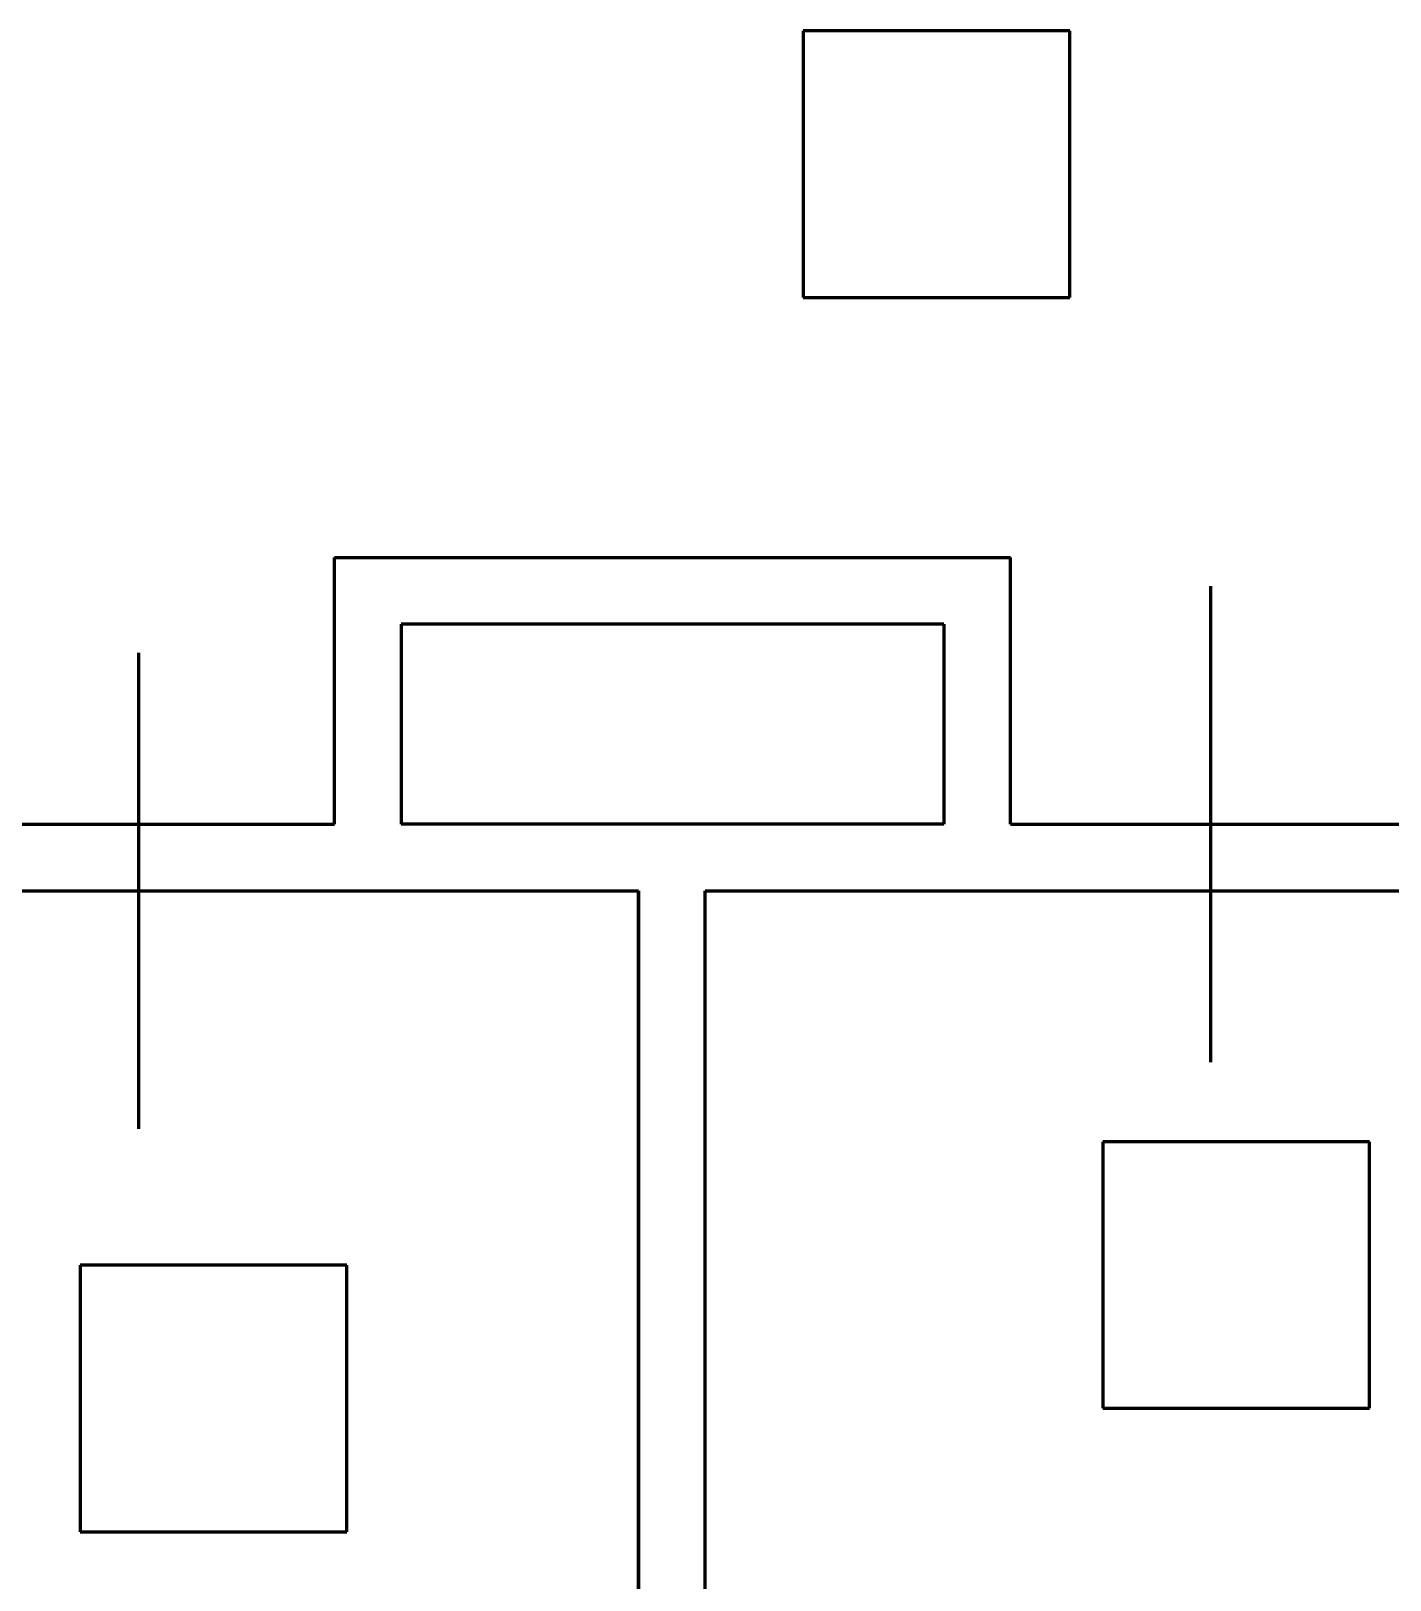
# Model space of a CAD drawing. Extents: x 0 to 297, y 0 to 292.
# Drawn here: x 166.84 to 177.03, y 78.35 to 89.97 of the extents above; entities that cross this region are included whole.
import ezdxf

# ---------------------------------------------------------------- set-up
doc = ezdxf.new("R2010")
doc.units = 0
doc.header["$MEASUREMENT"] = 0
doc.linetypes.add('K5LT_BASIC', pattern=[0])
doc.layers.add('Системный слой', color=7, linetype='Continuous')

# ---------------------------------------------------------------- blocks, each defined once
blk = doc.blocks.new('*U')
at = {"layer": 'Системный слой', "linetype": 'K5LT_BASIC', "lineweight": 60}
for p, q in [((174.628, 89.969), (172.628, 89.969)), ((172.628, 89.969), (172.628, 87.969)), ((174.628, 87.969), (174.628, 89.969)), ((172.628, 87.969), (174.628, 87.969)), ((176.877, 81.635), (174.877, 81.635)), ((174.877, 81.635), (174.877, 79.635)), ((176.877, 79.635), (176.877, 81.635)), ((169.204, 80.709), (167.204, 80.709)), ((167.204, 80.709), (167.204, 78.709)), ((169.204, 78.709), (169.204, 80.709)), ((174.877, 79.635), (176.877, 79.635)), ((167.204, 78.709), (169.204, 78.709))]:
    blk.add_line(p, q, dxfattribs=at)

msp = doc.modelspace()

# ---------------------------------------------------------------- linework, layer by layer
at = {"layer": 'Системный слой', "linetype": 'K5LT_BASIC', "lineweight": 60}
for p, q in [((169.113, 86.018), (174.183, 86.018)), ((169.113, 84.018), (169.113, 86.018)), ((174.183, 84.018), (174.183, 86.018)), ((175.683, 85.804), (175.683, 82.232)), ((169.613, 85.518), (169.613, 84.018)), ((173.683, 85.518), (169.613, 85.518)), ((173.683, 85.518), (173.683, 84.018)), ((167.642, 85.304), (167.642, 81.733)), ((166.113, 84.018), (169.113, 84.018)), ((173.683, 84.018), (169.613, 84.018)), ((174.183, 84.018), (177.183, 84.018)), ((163.892, 83.518), (171.392, 83.518)), ((171.392, 69.518), (171.392, 83.518)), ((171.392, 83.518), (171.392, 69.518)), ((171.892, 69.518), (171.892, 83.518)), ((171.892, 83.518), (179.392, 83.518))]:
    msp.add_line(p, q, dxfattribs=at)

# ---------------------------------------------------------------- block references
at = {"layer": 'Системный слой'}
msp.add_blockref('*U', (0, 0), dxfattribs=at)
msp.add_blockref('*U', (0, 0), dxfattribs=at)
msp.add_blockref('*U', (0, 0), dxfattribs=at)
msp.add_blockref('*U', (0, 0), dxfattribs=at)
msp.add_blockref('*U', (0, 0), dxfattribs=at)
msp.add_blockref('*U', (0, 0), dxfattribs=at)
msp.add_blockref('*U', (0, 0), dxfattribs=at)
msp.add_blockref('*U', (0, 0), dxfattribs=at)
msp.add_blockref('*U', (0, 0), dxfattribs=at)
msp.add_blockref('*U', (0, 0), dxfattribs=at)
msp.add_blockref('*U', (0, 0), dxfattribs=at)
msp.add_blockref('*U', (0, 0), dxfattribs=at)
msp.add_blockref('*U', (0, 0), dxfattribs=at)
msp.add_blockref('*U', (0, 0), dxfattribs=at)
msp.add_blockref('*U', (0, 0), dxfattribs=at)
msp.add_blockref('*U', (0, 0), dxfattribs=at)
msp.add_blockref('*U', (0, 0), dxfattribs=at)
msp.add_blockref('*U', (0, 0), dxfattribs=at)
msp.add_blockref('*U', (0, 0), dxfattribs=at)
msp.add_blockref('*U', (0, 0), dxfattribs=at)
msp.add_blockref('*U', (0, 0), dxfattribs=at)
msp.add_blockref('*U', (0, 0), dxfattribs=at)
msp.add_blockref('*U', (0, 0), dxfattribs=at)
msp.add_blockref('*U', (0, 0), dxfattribs=at)
msp.add_blockref('*U', (0, 0), dxfattribs=at)
msp.add_blockref('*U', (0, 0), dxfattribs=at)
msp.add_blockref('*U', (0, 0), dxfattribs=at)
msp.add_blockref('*U', (0, 0), dxfattribs=at)
msp.add_blockref('*U', (0, 0), dxfattribs=at)
msp.add_blockref('*U', (0, 0), dxfattribs=at)
msp.add_blockref('*U', (0, 0), dxfattribs=at)
msp.add_blockref('*U', (0, 0), dxfattribs=at)
msp.add_blockref('*U', (0, 0), dxfattribs=at)
msp.add_blockref('*U', (0, 0), dxfattribs=at)
msp.add_blockref('*U', (0, 0), dxfattribs=at)
msp.add_blockref('*U', (0, 0), dxfattribs=at)
msp.add_blockref('*U', (0, 0), dxfattribs=at)
msp.add_blockref('*U', (0, 0), dxfattribs=at)
msp.add_blockref('*U', (0, 0), dxfattribs=at)
msp.add_blockref('*U', (0, 0), dxfattribs=at)
msp.add_blockref('*U', (0, 0), dxfattribs=at)
msp.add_blockref('*U', (0, 0), dxfattribs=at)
msp.add_blockref('*U', (0, 0), dxfattribs=at)
msp.add_blockref('*U', (0, 0), dxfattribs=at)
msp.add_blockref('*U', (0, 0), dxfattribs=at)
msp.add_blockref('*U', (0, 0), dxfattribs=at)
msp.add_blockref('*U', (0, 0), dxfattribs=at)
msp.add_blockref('*U', (0, 0), dxfattribs=at)
msp.add_blockref('*U', (0, 0), dxfattribs=at)
msp.add_blockref('*U', (0, 0), dxfattribs=at)
msp.add_blockref('*U', (0, 0), dxfattribs=at)
msp.add_blockref('*U', (0, 0), dxfattribs=at)
msp.add_blockref('*U', (0, 0), dxfattribs=at)
msp.add_blockref('*U', (0, 0), dxfattribs=at)
msp.add_blockref('*U', (0, 0), dxfattribs=at)
msp.add_blockref('*U', (0, 0), dxfattribs=at)
msp.add_blockref('*U', (0, 0), dxfattribs=at)
msp.add_blockref('*U', (0, 0), dxfattribs=at)
msp.add_blockref('*U', (0, 0), dxfattribs=at)
msp.add_blockref('*U', (0, 0), dxfattribs=at)
msp.add_blockref('*U', (0, 0), dxfattribs=at)
msp.add_blockref('*U', (0, 0), dxfattribs=at)
msp.add_blockref('*U', (0, 0), dxfattribs=at)
msp.add_blockref('*U', (0, 0), dxfattribs=at)
msp.add_blockref('*U', (0, 0), dxfattribs=at)
msp.add_blockref('*U', (0, 0), dxfattribs=at)
msp.add_blockref('*U', (0, 0), dxfattribs=at)
msp.add_blockref('*U', (0, 0), dxfattribs=at)
msp.add_blockref('*U', (0, 0), dxfattribs=at)
msp.add_blockref('*U', (0, 0), dxfattribs=at)
msp.add_blockref('*U', (0, 0), dxfattribs=at)
msp.add_blockref('*U', (0, 0), dxfattribs=at)
msp.add_blockref('*U', (0, 0), dxfattribs=at)
msp.add_blockref('*U', (0, 0), dxfattribs=at)
msp.add_blockref('*U', (0, 0), dxfattribs=at)
msp.add_blockref('*U', (0, 0), dxfattribs=at)
msp.add_blockref('*U', (0, 0), dxfattribs=at)
msp.add_blockref('*U', (0, 0), dxfattribs=at)
msp.add_blockref('*U', (0, 0), dxfattribs=at)
msp.add_blockref('*U', (0, 0), dxfattribs=at)
msp.add_blockref('*U', (0, 0), dxfattribs=at)
msp.add_blockref('*U', (0, 0), dxfattribs=at)
msp.add_blockref('*U', (0, 0), dxfattribs=at)
msp.add_blockref('*U', (0, 0), dxfattribs=at)
msp.add_blockref('*U', (0, 0), dxfattribs=at)
msp.add_blockref('*U', (0, 0), dxfattribs=at)
msp.add_blockref('*U', (0, 0), dxfattribs=at)
msp.add_blockref('*U', (0, 0), dxfattribs=at)
msp.add_blockref('*U', (0, 0), dxfattribs=at)
msp.add_blockref('*U', (0, 0), dxfattribs=at)
msp.add_blockref('*U', (0, 0), dxfattribs=at)
msp.add_blockref('*U', (0, 0), dxfattribs=at)
msp.add_blockref('*U', (0, 0), dxfattribs=at)
msp.add_blockref('*U', (0, 0), dxfattribs=at)
msp.add_blockref('*U', (0, 0), dxfattribs=at)
msp.add_blockref('*U', (0, 0), dxfattribs=at)
msp.add_blockref('*U', (0, 0), dxfattribs=at)
msp.add_blockref('*U', (0, 0), dxfattribs=at)
msp.add_blockref('*U', (0, 0), dxfattribs=at)
msp.add_blockref('*U', (0, 0), dxfattribs=at)
msp.add_blockref('*U', (0, 0), dxfattribs=at)
msp.add_blockref('*U', (0, 0), dxfattribs=at)
msp.add_blockref('*U', (0, 0), dxfattribs=at)
msp.add_blockref('*U', (0, 0), dxfattribs=at)
msp.add_blockref('*U', (0, 0), dxfattribs=at)
msp.add_blockref('*U', (0, 0), dxfattribs=at)
msp.add_blockref('*U', (0, 0), dxfattribs=at)
msp.add_blockref('*U', (0, 0), dxfattribs=at)
msp.add_blockref('*U', (0, 0), dxfattribs=at)
msp.add_blockref('*U', (0, 0), dxfattribs=at)
msp.add_blockref('*U', (0, 0), dxfattribs=at)
msp.add_blockref('*U', (0, 0), dxfattribs=at)
msp.add_blockref('*U', (0, 0), dxfattribs=at)
msp.add_blockref('*U', (0, 0), dxfattribs=at)
msp.add_blockref('*U', (0, 0), dxfattribs=at)
msp.add_blockref('*U', (0, 0), dxfattribs=at)
msp.add_blockref('*U', (0, 0), dxfattribs=at)
msp.add_blockref('*U', (0, 0), dxfattribs=at)
msp.add_blockref('*U', (0, 0), dxfattribs=at)
msp.add_blockref('*U', (0, 0), dxfattribs=at)
msp.add_blockref('*U', (0, 0), dxfattribs=at)
msp.add_blockref('*U', (0, 0), dxfattribs=at)
msp.add_blockref('*U', (0, 0), dxfattribs=at)
msp.add_blockref('*U', (0, 0), dxfattribs=at)
msp.add_blockref('*U', (0, 0), dxfattribs=at)
msp.add_blockref('*U', (0, 0), dxfattribs=at)
msp.add_blockref('*U', (0, 0), dxfattribs=at)
msp.add_blockref('*U', (0, 0), dxfattribs=at)
msp.add_blockref('*U', (0, 0), dxfattribs=at)
msp.add_blockref('*U', (0, 0), dxfattribs=at)
msp.add_blockref('*U', (0, 0), dxfattribs=at)
msp.add_blockref('*U', (0, 0), dxfattribs=at)
msp.add_blockref('*U', (0, 0), dxfattribs=at)
msp.add_blockref('*U', (0, 0), dxfattribs=at)
msp.add_blockref('*U', (0, 0), dxfattribs=at)
msp.add_blockref('*U', (0, 0), dxfattribs=at)
msp.add_blockref('*U', (0, 0), dxfattribs=at)
msp.add_blockref('*U', (0, 0), dxfattribs=at)
msp.add_blockref('*U', (0, 0), dxfattribs=at)
msp.add_blockref('*U', (0, 0), dxfattribs=at)
msp.add_blockref('*U', (0, 0), dxfattribs=at)
msp.add_blockref('*U', (0, 0), dxfattribs=at)
msp.add_blockref('*U', (0, 0), dxfattribs=at)
msp.add_blockref('*U', (0, 0), dxfattribs=at)
msp.add_blockref('*U', (0, 0), dxfattribs=at)
msp.add_blockref('*U', (0, 0), dxfattribs=at)
msp.add_blockref('*U', (0, 0), dxfattribs=at)
msp.add_blockref('*U', (0, 0), dxfattribs=at)
msp.add_blockref('*U', (0, 0), dxfattribs=at)
msp.add_blockref('*U', (0, 0), dxfattribs=at)
msp.add_blockref('*U', (0, 0), dxfattribs=at)
msp.add_blockref('*U', (0, 0), dxfattribs=at)
msp.add_blockref('*U', (0, 0), dxfattribs=at)
msp.add_blockref('*U', (0, 0), dxfattribs=at)
msp.add_blockref('*U', (0, 0), dxfattribs=at)
msp.add_blockref('*U', (0, 0), dxfattribs=at)
msp.add_blockref('*U', (0, 0), dxfattribs=at)
msp.add_blockref('*U', (0, 0), dxfattribs=at)
msp.add_blockref('*U', (0, 0), dxfattribs=at)
msp.add_blockref('*U', (0, 0), dxfattribs=at)
msp.add_blockref('*U', (0, 0), dxfattribs=at)
msp.add_blockref('*U', (0, 0), dxfattribs=at)
msp.add_blockref('*U', (0, 0), dxfattribs=at)
msp.add_blockref('*U', (0, 0), dxfattribs=at)
msp.add_blockref('*U', (0, 0), dxfattribs=at)
msp.add_blockref('*U', (0, 0), dxfattribs=at)
msp.add_blockref('*U', (0, 0), dxfattribs=at)
msp.add_blockref('*U', (0, 0), dxfattribs=at)
msp.add_blockref('*U', (0, 0), dxfattribs=at)
msp.add_blockref('*U', (0, 0), dxfattribs=at)
msp.add_blockref('*U', (0, 0), dxfattribs=at)
msp.add_blockref('*U', (0, 0), dxfattribs=at)
msp.add_blockref('*U', (0, 0), dxfattribs=at)
msp.add_blockref('*U', (0, 0), dxfattribs=at)
msp.add_blockref('*U', (0, 0), dxfattribs=at)
msp.add_blockref('*U', (0, 0), dxfattribs=at)
msp.add_blockref('*U', (0, 0), dxfattribs=at)
msp.add_blockref('*U', (0, 0), dxfattribs=at)
msp.add_blockref('*U', (0, 0), dxfattribs=at)
msp.add_blockref('*U', (0, 0), dxfattribs=at)
msp.add_blockref('*U', (0, 0), dxfattribs=at)
msp.add_blockref('*U', (0, 0), dxfattribs=at)
msp.add_blockref('*U', (0, 0), dxfattribs=at)
msp.add_blockref('*U', (0, 0), dxfattribs=at)
msp.add_blockref('*U', (0, 0), dxfattribs=at)
msp.add_blockref('*U', (0, 0), dxfattribs=at)
msp.add_blockref('*U', (0, 0), dxfattribs=at)
msp.add_blockref('*U', (0, 0), dxfattribs=at)
msp.add_blockref('*U', (0, 0), dxfattribs=at)
msp.add_blockref('*U', (0, 0), dxfattribs=at)
msp.add_blockref('*U', (0, 0), dxfattribs=at)
msp.add_blockref('*U', (0, 0), dxfattribs=at)
msp.add_blockref('*U', (0, 0), dxfattribs=at)
msp.add_blockref('*U', (0, 0), dxfattribs=at)
msp.add_blockref('*U', (0, 0), dxfattribs=at)
msp.add_blockref('*U', (0, 0), dxfattribs=at)
msp.add_blockref('*U', (0, 0), dxfattribs=at)
msp.add_blockref('*U', (0, 0), dxfattribs=at)
msp.add_blockref('*U', (0, 0), dxfattribs=at)
msp.add_blockref('*U', (0, 0), dxfattribs=at)
msp.add_blockref('*U', (0, 0), dxfattribs=at)
msp.add_blockref('*U', (0, 0), dxfattribs=at)
msp.add_blockref('*U', (0, 0), dxfattribs=at)
msp.add_blockref('*U', (0, 0), dxfattribs=at)
msp.add_blockref('*U', (0, 0), dxfattribs=at)
msp.add_blockref('*U', (0, 0), dxfattribs=at)
msp.add_blockref('*U', (0, 0), dxfattribs=at)
msp.add_blockref('*U', (0, 0), dxfattribs=at)
msp.add_blockref('*U', (0, 0), dxfattribs=at)
msp.add_blockref('*U', (0, 0), dxfattribs=at)
msp.add_blockref('*U', (0, 0), dxfattribs=at)
msp.add_blockref('*U', (0, 0), dxfattribs=at)
msp.add_blockref('*U', (0, 0), dxfattribs=at)
msp.add_blockref('*U', (0, 0), dxfattribs=at)
msp.add_blockref('*U', (0, 0), dxfattribs=at)
msp.add_blockref('*U', (0, 0), dxfattribs=at)
msp.add_blockref('*U', (0, 0), dxfattribs=at)
msp.add_blockref('*U', (0, 0), dxfattribs=at)
msp.add_blockref('*U', (0, 0), dxfattribs=at)
msp.add_blockref('*U', (0, 0), dxfattribs=at)
msp.add_blockref('*U', (0, 0), dxfattribs=at)
msp.add_blockref('*U', (0, 0), dxfattribs=at)
msp.add_blockref('*U', (0, 0), dxfattribs=at)
msp.add_blockref('*U', (0, 0), dxfattribs=at)
msp.add_blockref('*U', (0, 0), dxfattribs=at)
msp.add_blockref('*U', (0, 0), dxfattribs=at)
msp.add_blockref('*U', (0, 0), dxfattribs=at)
msp.add_blockref('*U', (0, 0), dxfattribs=at)
msp.add_blockref('*U', (0, 0), dxfattribs=at)
msp.add_blockref('*U', (0, 0), dxfattribs=at)
msp.add_blockref('*U', (0, 0), dxfattribs=at)
msp.add_blockref('*U', (0, 0), dxfattribs=at)
msp.add_blockref('*U', (0, 0), dxfattribs=at)
msp.add_blockref('*U', (0, 0), dxfattribs=at)
msp.add_blockref('*U', (0, 0), dxfattribs=at)
msp.add_blockref('*U', (0, 0), dxfattribs=at)
msp.add_blockref('*U', (0, 0), dxfattribs=at)
msp.add_blockref('*U', (0, 0), dxfattribs=at)
msp.add_blockref('*U', (0, 0), dxfattribs=at)
msp.add_blockref('*U', (0, 0), dxfattribs=at)
msp.add_blockref('*U', (0, 0), dxfattribs=at)
msp.add_blockref('*U', (0, 0), dxfattribs=at)
msp.add_blockref('*U', (0, 0), dxfattribs=at)
msp.add_blockref('*U', (0, 0), dxfattribs=at)
msp.add_blockref('*U', (0, 0), dxfattribs=at)
msp.add_blockref('*U', (0, 0), dxfattribs=at)
msp.add_blockref('*U', (0, 0), dxfattribs=at)
msp.add_blockref('*U', (0, 0), dxfattribs=at)
msp.add_blockref('*U', (0, 0), dxfattribs=at)
msp.add_blockref('*U', (0, 0), dxfattribs=at)
msp.add_blockref('*U', (0, 0), dxfattribs=at)
msp.add_blockref('*U', (0, 0), dxfattribs=at)
msp.add_blockref('*U', (0, 0), dxfattribs=at)
msp.add_blockref('*U', (0, 0), dxfattribs=at)
msp.add_blockref('*U', (0, 0), dxfattribs=at)
msp.add_blockref('*U', (0, 0), dxfattribs=at)
msp.add_blockref('*U', (0, 0), dxfattribs=at)
msp.add_blockref('*U', (0, 0), dxfattribs=at)
msp.add_blockref('*U', (0, 0), dxfattribs=at)
msp.add_blockref('*U', (0, 0), dxfattribs=at)
msp.add_blockref('*U', (0, 0), dxfattribs=at)
msp.add_blockref('*U', (0, 0), dxfattribs=at)
msp.add_blockref('*U', (0, 0), dxfattribs=at)
msp.add_blockref('*U', (0, 0), dxfattribs=at)
msp.add_blockref('*U', (0, 0), dxfattribs=at)
msp.add_blockref('*U', (0, 0), dxfattribs=at)
msp.add_blockref('*U', (0, 0), dxfattribs=at)
msp.add_blockref('*U', (0, 0), dxfattribs=at)
msp.add_blockref('*U', (0, 0), dxfattribs=at)
msp.add_blockref('*U', (0, 0), dxfattribs=at)
msp.add_blockref('*U', (0, 0), dxfattribs=at)
msp.add_blockref('*U', (0, 0), dxfattribs=at)
msp.add_blockref('*U', (0, 0), dxfattribs=at)
msp.add_blockref('*U', (0, 0), dxfattribs=at)
msp.add_blockref('*U', (0, 0), dxfattribs=at)
msp.add_blockref('*U', (0, 0), dxfattribs=at)
msp.add_blockref('*U', (0, 0), dxfattribs=at)
msp.add_blockref('*U', (0, 0), dxfattribs=at)
msp.add_blockref('*U', (0, 0), dxfattribs=at)
msp.add_blockref('*U', (0, 0), dxfattribs=at)
msp.add_blockref('*U', (0, 0), dxfattribs=at)
msp.add_blockref('*U', (0, 0), dxfattribs=at)
msp.add_blockref('*U', (0, 0), dxfattribs=at)
msp.add_blockref('*U', (0, 0), dxfattribs=at)
msp.add_blockref('*U', (0, 0), dxfattribs=at)
msp.add_blockref('*U', (0, 0), dxfattribs=at)
msp.add_blockref('*U', (0, 0), dxfattribs=at)
msp.add_blockref('*U', (0, 0), dxfattribs=at)
msp.add_blockref('*U', (0, 0), dxfattribs=at)
msp.add_blockref('*U', (0, 0), dxfattribs=at)
msp.add_blockref('*U', (0, 0), dxfattribs=at)
msp.add_blockref('*U', (0, 0), dxfattribs=at)
msp.add_blockref('*U', (0, 0), dxfattribs=at)
msp.add_blockref('*U', (0, 0), dxfattribs=at)
msp.add_blockref('*U', (0, 0), dxfattribs=at)
msp.add_blockref('*U', (0, 0), dxfattribs=at)
msp.add_blockref('*U', (0, 0), dxfattribs=at)
msp.add_blockref('*U', (0, 0), dxfattribs=at)
msp.add_blockref('*U', (0, 0), dxfattribs=at)
msp.add_blockref('*U', (0, 0), dxfattribs=at)
msp.add_blockref('*U', (0, 0), dxfattribs=at)
msp.add_blockref('*U', (0, 0), dxfattribs=at)
msp.add_blockref('*U', (0, 0), dxfattribs=at)
msp.add_blockref('*U', (0, 0), dxfattribs=at)
msp.add_blockref('*U', (0, 0), dxfattribs=at)
msp.add_blockref('*U', (0, 0), dxfattribs=at)
msp.add_blockref('*U', (0, 0), dxfattribs=at)
msp.add_blockref('*U', (0, 0), dxfattribs=at)
msp.add_blockref('*U', (0, 0), dxfattribs=at)
msp.add_blockref('*U', (0, 0), dxfattribs=at)
msp.add_blockref('*U', (0, 0), dxfattribs=at)
msp.add_blockref('*U', (0, 0), dxfattribs=at)
msp.add_blockref('*U', (0, 0), dxfattribs=at)
msp.add_blockref('*U', (0, 0), dxfattribs=at)
msp.add_blockref('*U', (0, 0), dxfattribs=at)
msp.add_blockref('*U', (0, 0), dxfattribs=at)
msp.add_blockref('*U', (0, 0), dxfattribs=at)
msp.add_blockref('*U', (0, 0), dxfattribs=at)
msp.add_blockref('*U', (0, 0), dxfattribs=at)
msp.add_blockref('*U', (0, 0), dxfattribs=at)
msp.add_blockref('*U', (0, 0), dxfattribs=at)
msp.add_blockref('*U', (0, 0), dxfattribs=at)
msp.add_blockref('*U', (0, 0), dxfattribs=at)
msp.add_blockref('*U', (0, 0), dxfattribs=at)
msp.add_blockref('*U', (0, 0), dxfattribs=at)
msp.add_blockref('*U', (0, 0), dxfattribs=at)
msp.add_blockref('*U', (0, 0), dxfattribs=at)
msp.add_blockref('*U', (0, 0), dxfattribs=at)
msp.add_blockref('*U', (0, 0), dxfattribs=at)
msp.add_blockref('*U', (0, 0), dxfattribs=at)
msp.add_blockref('*U', (0, 0), dxfattribs=at)
msp.add_blockref('*U', (0, 0), dxfattribs=at)
msp.add_blockref('*U', (0, 0), dxfattribs=at)
msp.add_blockref('*U', (0, 0), dxfattribs=at)
msp.add_blockref('*U', (0, 0), dxfattribs=at)
msp.add_blockref('*U', (0, 0), dxfattribs=at)
msp.add_blockref('*U', (0, 0), dxfattribs=at)
msp.add_blockref('*U', (0, 0), dxfattribs=at)
msp.add_blockref('*U', (0, 0), dxfattribs=at)
msp.add_blockref('*U', (0, 0), dxfattribs=at)
msp.add_blockref('*U', (0, 0), dxfattribs=at)
msp.add_blockref('*U', (0, 0), dxfattribs=at)
msp.add_blockref('*U', (0, 0), dxfattribs=at)
msp.add_blockref('*U', (0, 0), dxfattribs=at)
msp.add_blockref('*U', (0, 0), dxfattribs=at)
msp.add_blockref('*U', (0, 0), dxfattribs=at)
msp.add_blockref('*U', (0, 0), dxfattribs=at)
msp.add_blockref('*U', (0, 0), dxfattribs=at)
msp.add_blockref('*U', (0, 0), dxfattribs=at)
msp.add_blockref('*U', (0, 0), dxfattribs=at)
msp.add_blockref('*U', (0, 0), dxfattribs=at)
msp.add_blockref('*U', (0, 0), dxfattribs=at)
msp.add_blockref('*U', (0, 0), dxfattribs=at)
msp.add_blockref('*U', (0, 0), dxfattribs=at)
msp.add_blockref('*U', (0, 0), dxfattribs=at)
msp.add_blockref('*U', (0, 0), dxfattribs=at)
msp.add_blockref('*U', (0, 0), dxfattribs=at)
msp.add_blockref('*U', (0, 0), dxfattribs=at)
msp.add_blockref('*U', (0, 0), dxfattribs=at)
msp.add_blockref('*U', (0, 0), dxfattribs=at)
msp.add_blockref('*U', (0, 0), dxfattribs=at)
msp.add_blockref('*U', (0, 0), dxfattribs=at)
msp.add_blockref('*U', (0, 0), dxfattribs=at)
msp.add_blockref('*U', (0, 0), dxfattribs=at)

doc.saveas('drawing.dxf')
